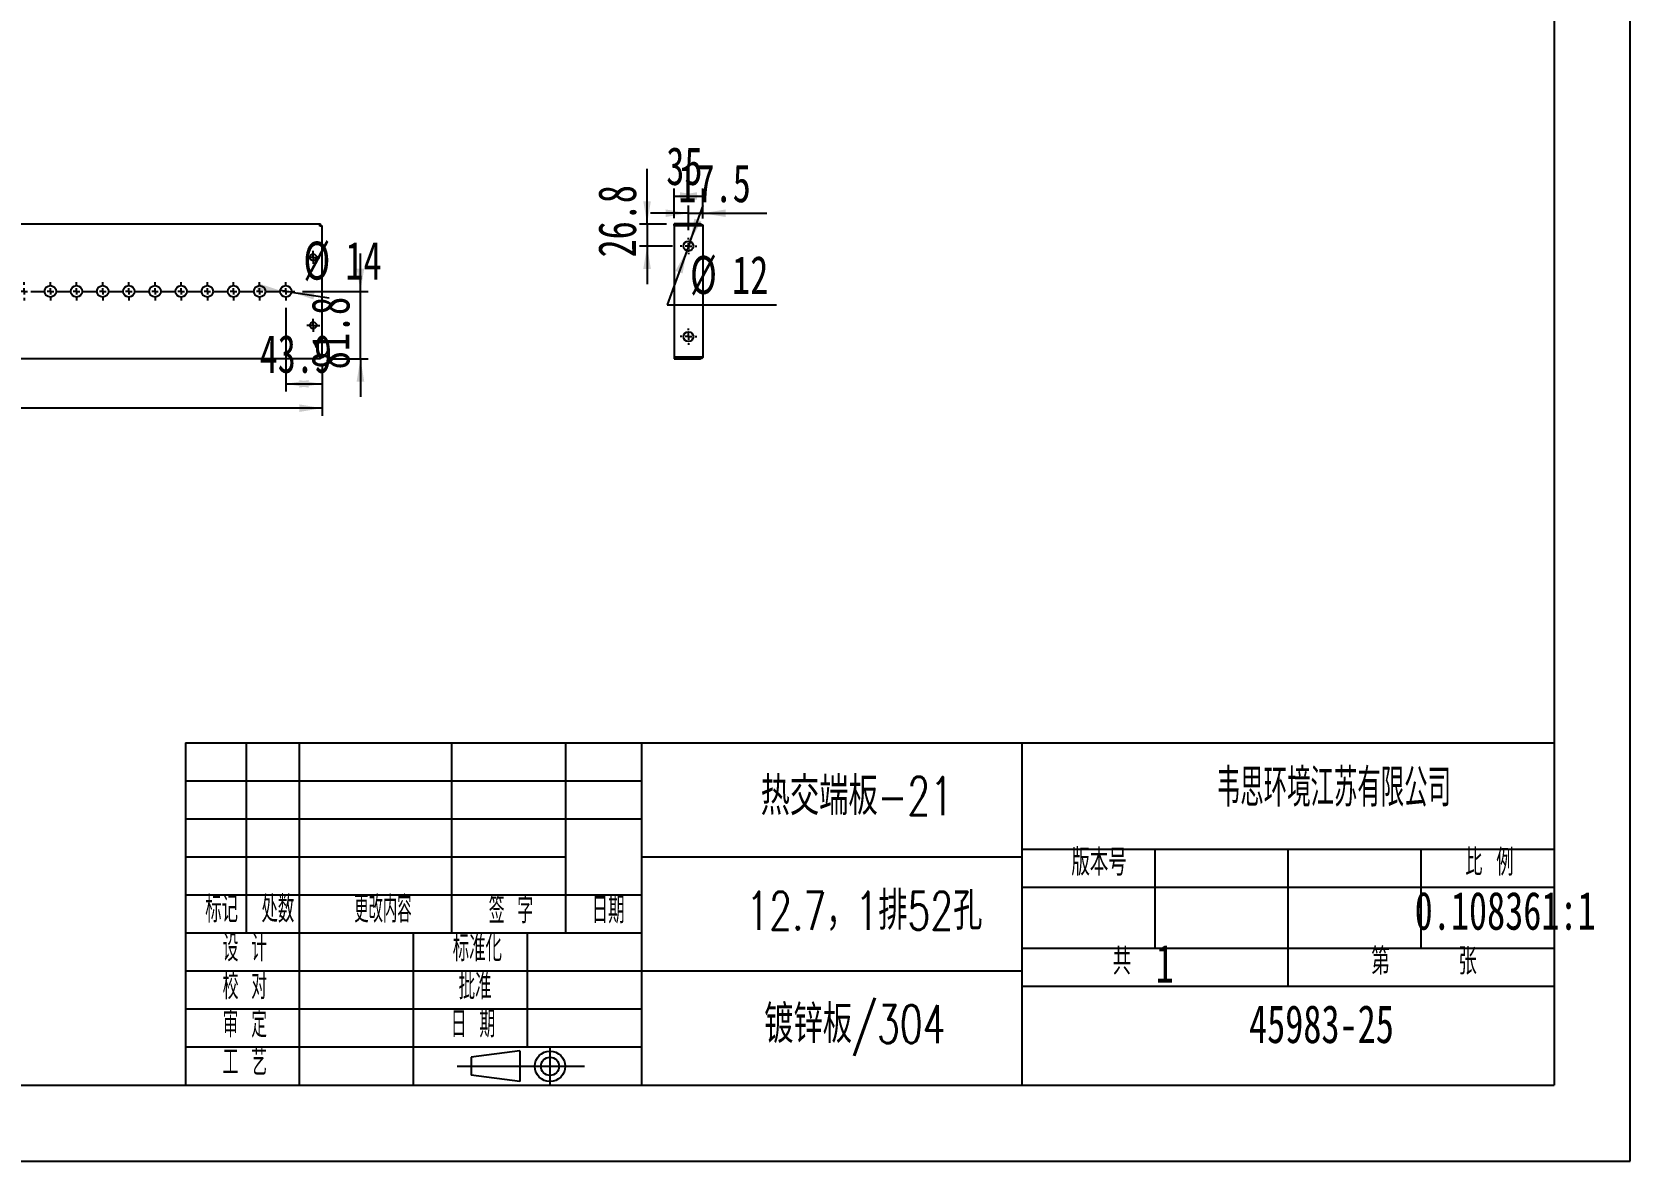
# Model space of a CAD drawing. Extents: x 0 to 3876, y 0 to 2741.
# Drawn here: x 1936 to 3876, y 0 to 1370 of the extents above; entities that cross this region are included whole.
import ezdxf

# ---------------------------------------------------------------- set-up
doc = ezdxf.new("R2010")
doc.units = 0
doc.header["$LTSCALE"] = 9.228432
doc.layers.get('0').update_dxf_attribs({"linetype": 'CONTINUOUS'})
for name, color, linetype in [('粗实线', 7, 'CONTINUOUS'), ('细实线', 7, 'CONTINUOUS'), ('轮廓线层', 7, 'CONTINUOUS')]:
    doc.layers.add(name, color=color, linetype=linetype)
doc.styles.add('SLDTEXTSTYLE0', font='TXT', dxfattribs={"width": 0.7, "bigfont": 'bigfont'})
doc.styles.add('SLDTEXTSTYLE1', font='TXT', dxfattribs={"width": 0.56, "bigfont": 'bigfont'})
doc.styles.add('SLDTEXTSTYLE2', font='TXT', dxfattribs={"width": 0.49, "bigfont": 'bigfont'})
doc.styles.add('SLDTEXTSTYLE3', font='TXT', dxfattribs={"width": 0.54, "bigfont": 'bigfont'})
doc.styles.add('SLDTEXTSTYLE4', font='TXT', dxfattribs={"width": 0.63, "bigfont": 'bigfont'})
doc.styles.add('SLDTEXTSTYLE5', font='TXT', dxfattribs={"width": 0.586667, "bigfont": 'bigfont'})
doc.styles.add('SLDTEXTSTYLE6', font='TXT', dxfattribs={"width": 0.7})
doc.dimstyles.new('SLDDIMSTYLE0', dxfattribs={"dimtxt": 46.142162, "dimasz": 27.685297, "dimexe": 0, "dimexo": 0.0625, "dimgap": 11.535541, "dimtad": 2, "dimdec": 1, "dimrnd": 1e-09, "dimzin": 12, "dimtxsty": 'SLDTEXTSTYLE6', "dimsah": 1, "dimcen": 0.09, "dimazin": 3, "dimtfac": 1, "dimtdec": 1, "dimtofl": 0, "dimtmove": 0, "dimatfit": 3, "dimtolj": 1, "dimtzin": 12})
doc.dimstyles.new('SLDDIMSTYLE1', dxfattribs={"dimtxt": 46.142162, "dimasz": 27.685297, "dimexe": 0, "dimexo": 0.0625, "dimgap": 11.535541, "dimtad": 2, "dimdec": 1, "dimrnd": 1e-09, "dimzin": 12, "dimtxsty": 'SLDTEXTSTYLE6', "dimsah": 1, "dimcen": 0.09, "dimazin": 3, "dimtfac": 1, "dimtdec": 1, "dimtmove": 0, "dimatfit": 3, "dimtolj": 1, "dimtzin": 12})
doc.dimstyles.new('SLDDIMSTYLE2', dxfattribs={"dimtxt": 46.142162, "dimasz": 27.685297, "dimexe": 0, "dimexo": 0.0625, "dimgap": 11.535541, "dimtad": 0, "dimtih": 1, "dimtoh": 1, "dimdec": 1, "dimrnd": 1e-09, "dimzin": 12, "dimtxsty": 'SLDTEXTSTYLE6', "dimsah": 1, "dimcen": 0, "dimazin": 3, "dimtfac": 1, "dimtdec": 1, "dimtmove": 0, "dimatfit": 3, "dimtolj": 1, "dimtzin": 12})

# ---------------------------------------------------------------- blocks, each defined once
blk = doc.blocks.new('块6')
at = {"color": 7, "linetype": 'CONTINUOUS'}
for p, q in [((1174.4, 1432.8), (1100.6, 1423.5)), ((1174.4, 1432.8), (1174.4, 1386.6)), ((1100.6, 1423.5), (1100.6, 1395.9)), ((1174.4, 1386.6), (1100.6, 1395.9))]:
    blk.add_line(p, q, dxfattribs=at)
at = {"layer": '轮廓线层', "color": 7}
for p, q in [((1220.2, 1436.7), (1220.2, 1382.2)), ((1079.6, 1409.4), (1272.7, 1409.4))]:
    blk.add_line(p, q, dxfattribs=at)
for radius in [23.1, 13.8]:
    blk.add_circle((1220.2, 1409.4), radius, dxfattribs=at)
blk = doc.blocks.new('_D')
at = {"layer": '细实线'}
for p, q in [((597.2, 966.6), (597.2, 904.6)), ((2288.2, 966.6), (2288.2, 904.6)), ((2288.2, 913.8), (597.2, 913.8))]:
    blk.add_line(p, q, dxfattribs=at)
for points in [[(597.2, 913.8), (624.9, 909.2), (624.9, 918.4)], [(2288.2, 913.8), (2260.5, 918.4), (2260.5, 909.2)]]:
    blk.add_solid(points, dxfattribs=at)
at = {"layer": '细实线', "insert": (1389, 973.3), "char_height": 46.14, "attachment_point": 1, "style": 'SLDTEXTSTYLE6'}
blk.add_mtext('1691', dxfattribs=at)
blk = doc.blocks.new('_D_2')
at = {"layer": '细实线'}
for p, q in [((2244.3, 1035.4), (2244.3, 934.1)), ((2288.2, 966.6), (2288.2, 934.1)), ((2244.3, 943.3), (2288.2, 943.3))]:
    blk.add_line(p, q, dxfattribs=at)
for points in [[(2244.3, 943.3), (2272, 938.7), (2272, 947.9)], [(2288.2, 943.3), (2260.5, 947.9), (2260.5, 938.7)]]:
    blk.add_solid(points, dxfattribs=at)
at = {"layer": '细实线', "insert": (2212.5, 1002.8), "char_height": 46.14, "attachment_point": 1, "style": 'SLDTEXTSTYLE6'}
blk.add_mtext('43.9', dxfattribs=at)
blk = doc.blocks.new('_D_3')
at = {"layer": '细实线'}
for p, q in [((2334.9, 1055.6), (2334.9, 1101.7)), ((2264.5, 1055.6), (2344.1, 1055.6)), ((2334.9, 973.8), (2334.9, 1055.6)), ((2295.4, 973.8), (2344.1, 973.8)), ((2334.9, 973.8), (2334.9, 927.7))]:
    blk.add_line(p, q, dxfattribs=at)
for points in [[(2334.9, 1055.6), (2339.5, 1083.3), (2330.2, 1083.3)], [(2334.9, 973.8), (2330.2, 946.1), (2339.5, 946.1)]]:
    blk.add_solid(points, dxfattribs=at)
at = {"layer": '细实线', "insert": (2275.4, 961), "char_height": 46.14, "attachment_point": 1, "rotation": 90, "style": 'SLDTEXTSTYLE6'}
blk.add_mtext('81.8', dxfattribs=at)
blk = doc.blocks.new('_D_4')
at = {"layer": '细实线'}
for p, q in [((2237.4, 1056.6), (2237.9, 1056.6)), ((2251.2, 1054.5), (2237.4, 1056.6)), ((2251.2, 1054.5), (2296.8, 1047.6))]:
    blk.add_line(p, q, dxfattribs=at)
for points in [[(2237.4, 1056.6), (2210.7, 1065.4), (2209.3, 1056.2)], [(2251.2, 1054.5), (2277.9, 1045.8), (2279.3, 1054.9)]]:
    blk.add_solid(points, dxfattribs=at)
at = {"layer": '细实线', "char_height": 46.14, "attachment_point": 1, "style": 'SLDTEXTSTYLE6'}
for s, insert in [('%%c', (2265.6, 1116)), ('14', (2316.6, 1116))]:
    blk.add_mtext(s, dxfattribs=dict(at, insert=insert))
blk = doc.blocks.new('SW_CENTERMARKSYMBOL_0')
at = {"layer": '细实线', "color": 0}
for p, q in [((-1595.5, 0), (-1598.5, 0)), ((-1587.5, 0), (-1591.5, 0)), ((-1587.5, 8), (-1587.5, 11)), ((-1587.5, 0), (-1587.5, 4)), ((-1587.5, 0), (-1587.5, -4)), ((-1587.5, 0), (-1583.5, 0)), ((-1579.5, 0), (-1563.75, 0)), ((-1555.75, 0), (-1559.75, 0)), ((-1555.75, 8), (-1555.75, 11)), ((-1555.75, 0), (-1555.75, 4)), ((-1555.75, 0), (-1555.75, -4)), ((-1555.75, 0), (-1551.75, 0)), ((-1547.75, 0), (-1532, 0)), ((-1524, 0), (-1528, 0)), ((-1524, 8), (-1524, 11)), ((-1524, 0), (-1524, 4)), ((-1524, 0), (-1524, -4)), ((-1524, 0), (-1520, 0)), ((-1516, 0), (-1500.25, 0)), ((-1492.25, 0), (-1496.25, 0)), ((-1492.25, 8), (-1492.25, 11)), ((-1492.25, 0), (-1492.25, 4)), ((-1492.25, 0), (-1492.25, -4)), ((-1492.25, 0), (-1488.25, 0)), ((-1484.25, 0), (-1468.5, 0)), ((-1460.5, 0), (-1464.5, 0)), ((-1460.5, 8), (-1460.5, 11)), ((-1460.5, 0), (-1460.5, 4)), ((-1460.5, 0), (-1460.5, -4)), ((-1460.5, 0), (-1456.5, 0)), ((-1452.5, 0), (-1436.75, 0)), ((-1428.75, 0), (-1432.75, 0)), ((-1428.75, 8), (-1428.75, 11)), ((-1428.75, 0), (-1428.75, 4)), ((-1428.75, 0), (-1428.75, -4)), ((-1428.75, 0), (-1424.75, 0)), ((-1420.75, 0), (-1405, 0)), ((-1397, 0), (-1401, 0)), ((-1397, 8), (-1397, 11)), ((-1397, 0), (-1397, 4)), ((-1397, 0), (-1397, -4)), ((-1397, 0), (-1393, 0)), ((-1389, 0), (-1373.25, 0)), ((-1365.25, 0), (-1369.25, 0)), ((-1365.25, 8), (-1365.25, 11)), ((-1365.25, 0), (-1365.25, 4)), ((-1365.25, 0), (-1365.25, -4)), ((-1365.25, 0), (-1361.25, 0)), ((-1357.25, 0), (-1341.5, 0)), ((-1333.5, 0), (-1337.5, 0)), ((-1333.5, 8), (-1333.5, 11)), ((-1333.5, 0), (-1333.5, 4)), ((-1333.5, 0), (-1333.5, -4)), ((-1333.5, 0), (-1329.5, 0)), ((-1325.5, 0), (-1309.75, 0)), ((-1301.75, 0), (-1305.75, 0)), ((-1301.75, 8), (-1301.75, 11)), ((-1301.75, 0), (-1301.75, 4)), ((-1301.75, 0), (-1301.75, -4)), ((-1301.75, 0), (-1297.75, 0)), ((-1293.75, 0), (-1278, 0)), ((-1270, 0), (-1274, 0)), ((-1270, 8), (-1270, 11)), ((-1270, 0), (-1270, 4)), ((-1270, 0), (-1270, -4)), ((-1270, 0), (-1266, 0)), ((-1262, 0), (-1246.25, 0)), ((-1238.25, 0), (-1242.25, 0)), ((-1238.25, 8), (-1238.25, 11)), ((-1238.25, 0), (-1238.25, 4)), ((-1238.25, 0), (-1238.25, -4)), ((-1238.25, 0), (-1234.25, 0)), ((-1230.25, 0), (-1214.5, 0)), ((-1206.5, 0), (-1210.5, 0)), ((-1206.5, 8), (-1206.5, 11)), ((-1206.5, 0), (-1206.5, 4)), ((-1206.5, 0), (-1206.5, -4)), ((-1206.5, 0), (-1202.5, 0)), ((-1198.5, 0), (-1182.75, 0)), ((-1174.75, 0), (-1178.75, 0)), ((-1174.75, 8), (-1174.75, 11)), ((-1174.75, 0), (-1174.75, 4)), ((-1174.75, 0), (-1174.75, -4)), ((-1174.75, 0), (-1170.75, 0)), ((-1166.75, 0), (-1151, 0)), ((-1143, 0), (-1147, 0)), ((-1143, 8), (-1143, 11)), ((-1143, 0), (-1143, 4)), ((-1143, 0), (-1143, -4)), ((-1143, 0), (-1139, 0)), ((-1135, 0), (-1119.25, 0)), ((-1111.25, 0), (-1115.25, 0)), ((-1111.25, 8), (-1111.25, 11)), ((-1111.25, 0), (-1111.25, 4)), ((-1111.25, 0), (-1111.25, -4)), ((-1111.25, 0), (-1107.25, 0)), ((-1103.25, 0), (-1087.5, 0)), ((-1079.5, 0), (-1083.5, 0)), ((-1079.5, 8), (-1079.5, 11)), ((-1079.5, 0), (-1079.5, 4)), ((-1079.5, 0), (-1079.5, -4)), ((-1079.5, 0), (-1075.5, 0)), ((-1071.5, 0), (-1055.75, 0)), ((-1047.75, 0), (-1051.75, 0)), ((-1047.75, 8), (-1047.75, 11)), ((-1047.75, 0), (-1047.75, 4)), ((-1047.75, 0), (-1047.75, -4)), ((-1047.75, 0), (-1043.75, 0)), ((-1039.75, 0), (-1024, 0)), ((-1016, 0), (-1020, 0)), ((-1016, 8), (-1016, 11)), ((-1016, 0), (-1016, 4)), ((-1016, 0), (-1016, -4)), ((-1016, 0), (-1012, 0)), ((-1008, 0), (-992.25, 0)), ((-984.25, 0), (-988.25, 0)), ((-984.25, 8), (-984.25, 11)), ((-984.25, 0), (-984.25, 4)), ((-984.25, 0), (-984.25, -4)), ((-984.25, 0), (-980.25, 0)), ((-976.25, 0), (-960.5, 0)), ((-952.5, 0), (-956.5, 0)), ((-952.5, 8), (-952.5, 11)), ((-952.5, 0), (-952.5, 4)), ((-952.5, 0), (-952.5, -4)), ((-952.5, 0), (-948.5, 0)), ((-944.5, 0), (-928.75, 0)), ((-920.75, 0), (-924.75, 0)), ((-920.75, 8), (-920.75, 11)), ((-920.75, 0), (-920.75, 4)), ((-920.75, 0), (-920.75, -4)), ((-920.75, 0), (-916.75, 0)), ((-912.75, 0), (-897, 0)), ((-889, 0), (-893, 0)), ((-889, 8), (-889, 11)), ((-889, 0), (-889, 4)), ((-889, 0), (-889, -4)), ((-889, 0), (-885, 0)), ((-881, 0), (-865.25, 0)), ((-857.25, 0), (-861.25, 0)), ((-857.25, 8), (-857.25, 11)), ((-857.25, 0), (-857.25, 4)), ((-857.25, 0), (-857.25, -4)), ((-857.25, 0), (-853.25, 0)), ((-849.25, 0), (-833.5, 0)), ((-825.5, 0), (-829.5, 0)), ((-825.5, 8), (-825.5, 11)), ((-825.5, 0), (-825.5, 4)), ((-825.5, 0), (-825.5, -4)), ((-825.5, 0), (-821.5, 0)), ((-817.5, 0), (-801.75, 0)), ((-793.75, 0), (-797.75, 0)), ((-793.75, 8), (-793.75, 11)), ((-793.75, 0), (-793.75, 4)), ((-793.75, 0), (-793.75, -4)), ((-793.75, 0), (-789.75, 0)), ((-785.75, 0), (-770, 0)), ((-762, 0), (-766, 0)), ((-762, 8), (-762, 11)), ((-762, 0), (-762, 4)), ((-762, 0), (-762, -4)), ((-762, 0), (-758, 0)), ((-754, 0), (-738.25, 0)), ((-730.25, 0), (-734.25, 0)), ((-730.25, 8), (-730.25, 11)), ((-730.25, 0), (-730.25, 4)), ((-730.25, 0), (-730.25, -4)), ((-730.25, 0), (-726.25, 0)), ((-722.25, 0), (-706.5, 0)), ((-698.5, 0), (-702.5, 0)), ((-698.5, 8), (-698.5, 11)), ((-698.5, 0), (-698.5, 4)), ((-698.5, 0), (-698.5, -4)), ((-698.5, 0), (-694.5, 0)), ((-690.5, 0), (-674.75, 0)), ((-666.75, 0), (-670.75, 0)), ((-666.75, 8), (-666.75, 11)), ((-666.75, 0), (-666.75, 4)), ((-666.75, 0), (-666.75, -4)), ((-666.75, 0), (-662.75, 0)), ((-658.75, 0), (-643, 0)), ((-635, 0), (-639, 0)), ((-635, 8), (-635, 11)), ((-635, 0), (-635, 4)), ((-635, 0), (-635, -4)), ((-635, 0), (-631, 0)), ((-627, 0), (-611.25, 0)), ((-603.25, 0), (-607.25, 0)), ((-603.25, 8), (-603.25, 11)), ((-603.25, 0), (-603.25, 4)), ((-603.25, 0), (-603.25, -4)), ((-603.25, 0), (-599.25, 0)), ((-595.25, 0), (-579.5, 0)), ((-571.5, 0), (-575.5, 0)), ((-571.5, 8), (-571.5, 11)), ((-571.5, 0), (-571.5, 4)), ((-571.5, 0), (-571.5, -4)), ((-571.5, 0), (-567.5, 0)), ((-563.5, 0), (-547.75, 0)), ((-539.75, 0), (-543.75, 0)), ((-539.75, 8), (-539.75, 11)), ((-539.75, 0), (-539.75, 4)), ((-539.75, 0), (-539.75, -4)), ((-539.75, 0), (-535.75, 0)), ((-531.75, 0), (-516, 0)), ((-508, 0), (-512, 0)), ((-508, 8), (-508, 11)), ((-508, 0), (-508, 4)), ((-508, 0), (-508, -4)), ((-508, 0), (-504, 0)), ((-500, 0), (-484.25, 0)), ((-476.25, 0), (-480.25, 0)), ((-476.25, 8), (-476.25, 11)), ((-476.25, 0), (-476.25, 4)), ((-476.25, 0), (-476.25, -4)), ((-476.25, 0), (-472.25, 0)), ((-468.25, 0), (-452.5, 0)), ((-444.5, 0), (-448.5, 0)), ((-444.5, 8), (-444.5, 11)), ((-444.5, 0), (-444.5, 4)), ((-444.5, 0), (-444.5, -4)), ((-444.5, 0), (-440.5, 0)), ((-436.5, 0), (-420.75, 0)), ((-412.75, 0), (-416.75, 0)), ((-412.75, 8), (-412.75, 11)), ((-412.75, 0), (-412.75, 4)), ((-412.75, 0), (-412.75, -4)), ((-412.75, 0), (-408.75, 0)), ((-404.75, 0), (-389, 0)), ((-381, 0), (-385, 0)), ((-381, 8), (-381, 11)), ((-381, 0), (-381, 4)), ((-381, 0), (-381, -4)), ((-381, 0), (-377, 0)), ((-373, 0), (-357.25, 0)), ((-349.25, 0), (-353.25, 0)), ((-349.25, 8), (-349.25, 11)), ((-349.25, 0), (-349.25, 4)), ((-349.25, 0), (-349.25, -4)), ((-349.25, 0), (-345.25, 0)), ((-341.25, 0), (-325.5, 0)), ((-317.5, 0), (-321.5, 0)), ((-317.5, 8), (-317.5, 11)), ((-317.5, 0), (-317.5, 4)), ((-317.5, 0), (-317.5, -4)), ((-317.5, 0), (-313.5, 0)), ((-309.5, 0), (-293.75, 0)), ((-285.75, 0), (-289.75, 0)), ((-285.75, 8), (-285.75, 11)), ((-285.75, 0), (-285.75, 4)), ((-285.75, 0), (-285.75, -4)), ((-285.75, 0), (-281.75, 0)), ((-277.75, 0), (-262, 0)), ((-254, 0), (-258, 0)), ((-254, 8), (-254, 11)), ((-254, 0), (-254, 4)), ((-254, 0), (-254, -4)), ((-254, 0), (-250, 0)), ((-246, 0), (-230.25, 0)), ((-222.25, 0), (-226.25, 0)), ((-222.25, 8), (-222.25, 11)), ((-222.25, 0), (-222.25, 4)), ((-222.25, 0), (-222.25, -4)), ((-222.25, 0), (-218.25, 0)), ((-214.25, 0), (-198.5, 0)), ((-190.5, 0), (-194.5, 0)), ((-190.5, 8), (-190.5, 11)), ((-190.5, 0), (-190.5, 4)), ((-190.5, 0), (-190.5, -4)), ((-190.5, 0), (-186.5, 0)), ((-182.5, 0), (-166.75, 0)), ((-158.75, 0), (-162.75, 0)), ((-158.75, 8), (-158.75, 11)), ((-158.75, 0), (-158.75, 4)), ((-158.75, 0), (-158.75, -4)), ((-158.75, 0), (-154.75, 0)), ((-150.75, 0), (-135, 0)), ((-127, 0), (-131, 0)), ((-127, 8), (-127, 11)), ((-127, 0), (-127, 4)), ((-127, 0), (-127, -4)), ((-127, 0), (-123, 0)), ((-119, 0), (-103.25, 0)), ((-95.25, 0), (-99.25, 0)), ((-95.25, 8), (-95.25, 11)), ((-95.25, 0), (-95.25, 4)), ((-95.25, 0), (-95.25, -4)), ((-95.25, 0), (-91.25, 0)), ((-87.25, 0), (-71.5, 0)), ((-63.5, 0), (-67.5, 0)), ((-63.5, 8), (-63.5, 11)), ((-63.5, 0), (-63.5, 4)), ((-63.5, 0), (-63.5, -4)), ((-63.5, 0), (-59.5, 0)), ((-55.5, 0), (-39.75, 0)), ((-31.75, 0), (-35.75, 0)), ((-31.75, 8), (-31.75, 11)), ((-31.75, 0), (-31.75, 4)), ((-31.75, 0), (-31.75, -4)), ((-31.75, 0), (-27.75, 0)), ((-23.75, 0), (-8, 0)), ((0, 0), (-4, 0)), ((0, 8), (0, 11)), ((0, 0), (0, 4)), ((0, 0), (0, -4)), ((0, 0), (4, 0)), ((8, 0), (23.75, 0)), ((31.75, 0), (27.75, 0)), ((31.75, 8), (31.75, 11)), ((31.75, 0), (31.75, 4)), ((31.75, 0), (31.75, -4)), ((31.75, 0), (35.75, 0)), ((39.75, 0), (42.75, 0)), ((-1587.5, -8), (-1587.5, -11)), ((-1555.75, -8), (-1555.75, -11)), ((-1524, -8), (-1524, -11)), ((-1492.25, -8), (-1492.25, -11)), ((-1460.5, -8), (-1460.5, -11)), ((-1428.75, -8), (-1428.75, -11)), ((-1397, -8), (-1397, -11)), ((-1365.25, -8), (-1365.25, -11)), ((-1333.5, -8), (-1333.5, -11)), ((-1301.75, -8), (-1301.75, -11)), ((-1270, -8), (-1270, -11)), ((-1238.25, -8), (-1238.25, -11)), ((-1206.5, -8), (-1206.5, -11)), ((-1174.75, -8), (-1174.75, -11)), ((-1143, -8), (-1143, -11)), ((-1111.25, -8), (-1111.25, -11)), ((-1079.5, -8), (-1079.5, -11)), ((-1047.75, -8), (-1047.75, -11)), ((-1016, -8), (-1016, -11)), ((-984.25, -8), (-984.25, -11)), ((-952.5, -8), (-952.5, -11)), ((-920.75, -8), (-920.75, -11)), ((-889, -8), (-889, -11)), ((-857.25, -8), (-857.25, -11)), ((-825.5, -8), (-825.5, -11)), ((-793.75, -8), (-793.75, -11)), ((-762, -8), (-762, -11)), ((-730.25, -8), (-730.25, -11)), ((-698.5, -8), (-698.5, -11)), ((-666.75, -8), (-666.75, -11)), ((-635, -8), (-635, -11)), ((-603.25, -8), (-603.25, -11)), ((-571.5, -8), (-571.5, -11)), ((-539.75, -8), (-539.75, -11)), ((-508, -8), (-508, -11)), ((-476.25, -8), (-476.25, -11)), ((-444.5, -8), (-444.5, -11)), ((-412.75, -8), (-412.75, -11)), ((-381, -8), (-381, -11)), ((-349.25, -8), (-349.25, -11)), ((-317.5, -8), (-317.5, -11)), ((-285.75, -8), (-285.75, -11)), ((-254, -8), (-254, -11)), ((-222.25, -8), (-222.25, -11)), ((-190.5, -8), (-190.5, -11)), ((-158.75, -8), (-158.75, -11)), ((-127, -8), (-127, -11)), ((-95.25, -8), (-95.25, -11)), ((-63.5, -8), (-63.5, -11)), ((-31.75, -8), (-31.75, -11)), ((0, -8), (0, -11)), ((31.75, -8), (31.75, -11))]:
    blk.add_line(p, q, dxfattribs=at)
blk = doc.blocks.new('SW_CENTERMARKSYMBOL_2')
at = {"layer": '细实线', "color": 0}
for p, q in [((-4, 0), (-8, 0)), ((0, 0), (-4, 0)), ((0, 4), (0, 8)), ((0, 0), (0, 4)), ((0, 0), (0, -4)), ((0, 0), (4, 0)), ((4, 0), (8, 0)), ((0, -4), (0, -8))]:
    blk.add_line(p, q, dxfattribs=at)
blk = doc.blocks.new('SW_CENTERMARKSYMBOL_3')
at = {"layer": '细实线', "color": 0}
for p, q in [((-4, 0), (-8, 0)), ((0, 0), (-4, 0)), ((0, 4), (0, 8)), ((0, 0), (0, 4)), ((0, 0), (0, -4)), ((0, 0), (4, 0)), ((4, 0), (8, 0)), ((0, -4), (0, -8))]:
    blk.add_line(p, q, dxfattribs=at)
blk = doc.blocks.new('_D_9')
at = {"layer": '细实线'}
for p, q in [((2715.5, 1144.6), (2715.5, 1180.6)), ((2715.5, 1171.3), (2750.5, 1171.3)), ((2750.5, 1143.9), (2750.5, 1180.6))]:
    blk.add_line(p, q, dxfattribs=at)
for points in [[(2715.5, 1171.3), (2743.2, 1166.7), (2743.2, 1175.9)], [(2750.5, 1171.3), (2722.8, 1175.9), (2722.8, 1166.7)]]:
    blk.add_solid(points, dxfattribs=at)
at = {"layer": '细实线', "insert": (2706.1, 1230.8), "char_height": 46.14, "attachment_point": 1, "style": 'SLDTEXTSTYLE6'}
blk.add_mtext('35', dxfattribs=at)
blk = doc.blocks.new('_D_10')
at = {"layer": '细实线'}
for p, q in [((2733, 1150.4), (2686.9, 1150.4)), ((2733, 1129.8), (2733, 1159.6)), ((2733, 1150.4), (2750.5, 1150.4)), ((2750.5, 1143.9), (2750.5, 1159.6)), ((2750.5, 1150.4), (2828.2, 1150.4))]:
    blk.add_line(p, q, dxfattribs=at)
for points in [[(2733, 1150.4), (2705.3, 1155), (2705.3, 1145.8)], [(2750.5, 1150.4), (2778.2, 1145.8), (2778.2, 1155)]]:
    blk.add_solid(points, dxfattribs=at)
at = {"layer": '细实线', "insert": (2720.8, 1209.9), "char_height": 46.14, "attachment_point": 1, "style": 'SLDTEXTSTYLE6'}
blk.add_mtext('17.5', dxfattribs=at)
blk = doc.blocks.new('_D_11')
at = {"layer": '细实线'}
for p, q in [((2682.8, 1137.3), (2682.8, 1204.1)), ((2706.3, 1137.3), (2673.6, 1137.3)), ((2682.8, 1137.3), (2682.8, 1110.5)), ((2713.8, 1110.5), (2673.6, 1110.5)), ((2682.8, 1110.5), (2682.8, 1064.4))]:
    blk.add_line(p, q, dxfattribs=at)
for points in [[(2682.8, 1137.3), (2687.4, 1165), (2678.2, 1165)], [(2682.8, 1110.5), (2678.2, 1082.8), (2687.4, 1082.8)]]:
    blk.add_solid(points, dxfattribs=at)
at = {"layer": '细实线', "insert": (2623.3, 1096.7), "char_height": 46.14, "attachment_point": 1, "rotation": 90, "style": 'SLDTEXTSTYLE6'}
blk.add_mtext('26.8', dxfattribs=at)
blk = doc.blocks.new('_D_12')
at = {"layer": '细实线'}
for p, q in [((2735, 1116.2), (2750.7, 1159.6)), ((2735, 1116.2), (2731, 1104.9)), ((2731, 1104.9), (2707.2, 1039.1)), ((2707.2, 1039.1), (2839.7, 1039.1))]:
    blk.add_line(p, q, dxfattribs=at)
for points in [[(2735, 1116.2), (2748.8, 1140.7), (2740.1, 1143.8)], [(2731, 1104.9), (2717.2, 1080.4), (2725.9, 1077.3)]]:
    blk.add_solid(points, dxfattribs=at)
at = {"layer": '细实线', "char_height": 46.14, "attachment_point": 1, "style": 'SLDTEXTSTYLE6'}
for s, insert in [('%%c', (2734.9, 1098.6)), ('12', (2786, 1098.6))]:
    blk.add_mtext(s, dxfattribs=dict(at, insert=insert))
blk = doc.blocks.new('SW_CENTERMARKSYMBOL_5')
at = {"layer": '细实线', "color": 0}
for p, q in [((-8, 0), (-10, 0)), ((0, 0), (-4, 0)), ((0, 8), (0, 10)), ((0, 0), (0, 4)), ((0, 0), (0, -4)), ((0, 0), (4, 0)), ((8, 0), (10, 0)), ((0, -8), (0, -10))]:
    blk.add_line(p, q, dxfattribs=at)
blk = doc.blocks.new('SW_CENTERMARKSYMBOL_6')
at = {"layer": '细实线', "color": 0}
for p, q in [((-8, 0), (-10, 0)), ((0, 0), (-4, 0)), ((0, 8), (0, 10)), ((0, 0), (0, 4)), ((0, 0), (0, -4)), ((0, 0), (4, 0)), ((8, 0), (10, 0)), ((0, -8), (0, -10))]:
    blk.add_line(p, q, dxfattribs=at)

msp = doc.modelspace()

# ---------------------------------------------------------------- linework, layer by layer
at = {"color": 7, "linetype": 'CONTINUOUS'}
for p, q in [((599.14, 1137.34), (2286.2, 1137.34)), ((2286.2, 1135.44), (2286.2, 1137.34)), ((2286.27, 1135.36), (2288.17, 1135.36)), ((2288.17, 1135.36), (2288.17, 975.81)), ((2715.49, 1135.44), (2715.49, 1137.34)), ((2747.83, 1137.34), (2715.49, 1137.34)), ((2747.83, 1135.44), (2715.49, 1135.44)), ((2715.49, 1135.36), (2715.49, 975.81)), ((2715.49, 1135.36), (2747.83, 1135.36)), ((2747.83, 1135.44), (2747.83, 1137.34)), ((2750.49, 1134.68), (2750.49, 976.5)), ((2286.2, 973.84), (599.14, 973.84)), ((2286.2, 975.74), (2286.2, 973.84)), ((2286.27, 975.81), (2288.17, 975.81)), ((2747.83, 975.81), (2715.49, 975.81)), ((2715.49, 975.74), (2747.83, 975.74)), ((2715.49, 975.74), (2715.49, 973.84)), ((2715.49, 973.84), (2747.83, 973.84)), ((2747.83, 975.74), (2747.83, 973.84))]:
    msp.add_line(p, q, dxfattribs=at)
for centre, radius in [((2732.99, 1110.54), 6), ((2277.67, 1096.84), 4), ((1958.52, 1055.59), 7), ((1990.27, 1055.59), 7), ((2022.02, 1055.59), 7), ((2053.77, 1055.59), 7), ((2085.52, 1055.59), 7), ((2117.27, 1055.59), 7), ((2149.02, 1055.59), 7), ((2180.77, 1055.59), 7), ((2212.52, 1055.59), 7), ((2244.27, 1055.59), 7), ((2277.67, 1014.34), 4), ((2732.99, 1000.64), 6)]:
    msp.add_circle(centre, radius, dxfattribs=at)
for points, knots in [([(2285.51, 1134.68), (2285.57, 1135.02), (2285.63, 1135.37), (2285.74, 1136.01), (2285.8, 1136.31), (2285.91, 1136.8), (2285.97, 1137), (2286.09, 1137.27), (2286.14, 1137.34), (2286.2, 1137.34)], [0, 0, 0, 0, 0.25, 0.25, 0.5, 0.5, 0.75, 0.75, 1, 1, 1, 1]), ([(2285.51, 1134.68), (2285.57, 1134.77), (2285.63, 1134.87), (2285.74, 1135.06), (2285.8, 1135.14), (2285.91, 1135.28), (2285.97, 1135.34), (2286.09, 1135.42), (2286.14, 1135.44), (2286.2, 1135.44)], [0, 0, 0, 0, 0.25, 0.25, 0.5, 0.5, 0.75, 0.75, 1, 1, 1, 1]), ([(2288.17, 1135.36), (2288.17, 1135.31), (2288.1, 1135.25), (2287.84, 1135.13), (2287.64, 1135.08), (2287.15, 1134.96), (2286.85, 1134.9), (2286.21, 1134.79), (2285.86, 1134.73), (2285.51, 1134.68)], [0, 0, 0, 0, 0.25, 0.25, 0.5, 0.5, 0.75, 0.75, 1, 1, 1, 1]), ([(2286.27, 1135.36), (2286.27, 1135.31), (2286.25, 1135.25), (2286.18, 1135.13), (2286.12, 1135.08), (2285.98, 1134.96), (2285.89, 1134.9), (2285.71, 1134.79), (2285.61, 1134.73), (2285.51, 1134.68)], [0, 0, 0, 0, 0.25, 0.25, 0.5, 0.5, 0.75, 0.75, 1, 1, 1, 1]), ([(2747.83, 1137.34), (2748.18, 1137.34), (2748.53, 1137.27), (2749.17, 1137), (2749.47, 1136.8), (2749.96, 1136.31), (2750.16, 1136.01), (2750.42, 1135.37), (2750.49, 1135.02), (2750.49, 1134.68)], [0, 0, 0, 0, 0.25, 0.25, 0.5, 0.5, 0.75, 0.75, 1, 1, 1, 1]), ([(2747.83, 1135.44), (2747.93, 1135.43), (2748.09, 1135.42), (2748.21, 1135.32), (2748.25, 1135.29)], [0, 0, 0, 0, 0.6645413, 1, 1, 1, 1]), ([(2750.49, 1134.68), (2750.49, 1134.73), (2750.42, 1134.79), (2750.16, 1134.9), (2749.96, 1134.96), (2749.47, 1135.08), (2749.17, 1135.13), (2748.53, 1135.25), (2748.18, 1135.31), (2747.83, 1135.36)], [0, 0, 0, 0, 0.25, 0.25, 0.5, 0.5, 0.75, 0.75, 1, 1, 1, 1]), ([(2288.17, 975.81), (2288.17, 975.86), (2288.1, 975.92), (2287.84, 976.04), (2287.64, 976.09), (2287.15, 976.21), (2286.85, 976.27), (2286.21, 976.38), (2285.86, 976.44), (2285.51, 976.5)], [0, 0, 0, 0, 0.25, 0.25, 0.5, 0.5, 0.75, 0.75, 1, 1, 1, 1]), ([(2285.51, 976.5), (2285.57, 976.15), (2285.63, 975.8), (2285.74, 975.16), (2285.8, 974.86), (2285.91, 974.37), (2285.97, 974.17), (2286.09, 973.9), (2286.14, 973.84), (2286.2, 973.84)], [0, 0, 0, 0, 0.25, 0.25, 0.5, 0.5, 0.75, 0.75, 1, 1, 1, 1]), ([(2286.27, 975.81), (2286.27, 975.92), (2286.19, 976.04), (2285.91, 976.27), (2285.71, 976.38), (2285.51, 976.5)], [0, 0, 0, 0, 0.5, 0.5, 1, 1, 1, 1]), ([(2285.51, 976.5), (2285.63, 976.3), (2285.74, 976.1), (2285.97, 975.82), (2286.09, 975.74), (2286.2, 975.74)], [0, 0, 0, 0, 0.5, 0.5, 1, 1, 1, 1]), ([(2747.83, 975.81), (2748.18, 975.86), (2748.53, 975.92), (2749.17, 976.04), (2749.47, 976.09), (2749.96, 976.21), (2750.16, 976.27), (2750.42, 976.38), (2750.49, 976.44), (2750.49, 976.5)], [0, 0, 0, 0, 0.25, 0.25, 0.5, 0.5, 0.75, 0.75, 1, 1, 1, 1]), ([(2750.49, 976.5), (2750.49, 976.15), (2750.42, 975.8), (2750.16, 975.16), (2749.96, 974.86), (2749.47, 974.37), (2749.17, 974.17), (2748.53, 973.9), (2748.18, 973.84), (2747.83, 973.84)], [0, 0, 0, 0, 0.25, 0.25, 0.5, 0.5, 0.75, 0.75, 1, 1, 1, 1]), ([(2748.25, 975.88), (2748.21, 975.85), (2748.09, 975.75), (2747.93, 975.74), (2747.83, 975.74)], [0, 0, 0, 0, 0.3354587, 1, 1, 1, 1])]:
    msp.add_open_spline(points, degree=3, knots=knots, dxfattribs=at)
at = {"layer": '粗实线'}
for p, q in [((3783.66, 2648.56), (3783.66, 92.28)), ((2676.25, 369.14), (3137.67, 369.14)), ((2676.25, 230.71), (3137.67, 230.71)), ((92.28, 92.28), (3783.66, 92.28))]:
    msp.add_line(p, q, dxfattribs=at)
at = {"layer": '粗实线', "color": 7}
for p, q in [((2122.54, 507.56), (3783.66, 507.56)), ((2122.54, 507.56), (2122.54, 92.28)), ((2196.37, 276.85), (2196.37, 507.56)), ((2260.97, 92.28), (2260.97, 507.56)), ((2445.53, 507.56), (2445.53, 276.85)), ((2583.96, 507.56), (2583.96, 276.85)), ((2676.25, 92.28), (2676.25, 507.56)), ((3137.67, 507.56), (3137.67, 92.28)), ((3783.66, 507.56), (3783.66, 92.28)), ((3137.67, 378.37), (3783.66, 378.37)), ((3299.16, 378.37), (3299.16, 258.4)), ((3460.66, 378.37), (3460.66, 258.4)), ((3622.16, 378.37), (3622.16, 258.4)), ((3137.67, 332.22), (3783.66, 332.22)), ((2122.54, 276.85), (2676.25, 276.85)), ((2399.39, 92.28), (2399.39, 276.85)), ((2537.82, 138.43), (2537.82, 276.85)), ((3137.67, 258.4), (3783.66, 258.4)), ((3460.66, 258.4), (3460.66, 212.25)), ((3137.67, 212.25), (3783.66, 212.25)), ((2122.54, 92.28), (2676.25, 92.28)), ((2676.25, 92.28), (3783.66, 92.28))]:
    msp.add_line(p, q, dxfattribs=at)
at = {"layer": '细实线'}
for p, q in [((3875.94, 0), (3875.94, 2740.84)), ((2122.54, 369.14), (2583.96, 369.14)), ((2122.54, 230.71), (2537.82, 230.71)), ((2537.82, 230.71), (2676.25, 230.71)), ((0, 0), (3875.94, 0))]:
    msp.add_line(p, q, dxfattribs=at)
at = {"layer": '细实线', "color": 7}
for p, q in [((2122.54, 461.42), (2676.25, 461.42)), ((2122.54, 415.28), (2676.25, 415.28)), ((2122.54, 369.14), (2583.96, 369.14)), ((2122.54, 323), (2676.25, 323)), ((2122.54, 230.71), (2537.82, 230.71)), ((2122.54, 184.57), (2676.25, 184.57)), ((2122.54, 138.43), (2676.25, 138.43))]:
    msp.add_line(p, q, dxfattribs=at)

# ---------------------------------------------------------------- block references
at = {"layer": '细实线'}
for name, p in [('SW_CENTERMARKSYMBOL_6', (2732.99, 1110.54)), ('SW_CENTERMARKSYMBOL_3', (2277.67, 1096.84)), ('SW_CENTERMARKSYMBOL_0', (2212.52, 1055.59)), ('SW_CENTERMARKSYMBOL_2', (2277.67, 1014.34)), ('SW_CENTERMARKSYMBOL_5', (2732.99, 1000.64))]:
    msp.add_blockref(name, p, dxfattribs=at)
at = {"layer": '细实线', "xscale": 0.7999999999999999, "yscale": 0.7999999999999999, "zscale": 0.7999999999999999}
msp.add_blockref('块6', (1588.78, -1012.56), dxfattribs=at)

# ---------------------------------------------------------------- texts
at = {"layer": '细实线', "color": 7}
for s, insert, char_height, attachment_point, style in [('热交端板-21', (2937.4, 466.14), 46.142, 2, 'SLDTEXTSTYLE0'), ('韦思环境江苏有限公司', (3516.53, 476.26), 46.142, 2, 'SLDTEXTSTYLE1'), ('12.7，1排52孔', (2946.6, 326.9), 46.142, 2, 'SLDTEXTSTYLE0'), ('0.108361:1', (3724.38, 326.9), 46.142, 2, 'SLDTEXTSTYLE6'), ('1', (3300.19, 262.81), 46.14, 1, 'SLDTEXTSTYLE6'), ('1', (3300.19, 262.81), 46.14, 1, 'SLDTEXTSTYLE6'), ('镀锌板/304', (2934.97, 189.34), 46.142, 2, 'SLDTEXTSTYLE0'), ('45983-25', (3501.37, 189.34), 46.142, 2, 'SLDTEXTSTYLE6')]:
    msp.add_mtext(s, dxfattribs=dict(at, insert=insert, char_height=char_height, attachment_point=attachment_point, style=style))
at = {"layer": '细实线', "char_height": 32.3, "attachment_point": 2}
for s, insert, style in [('版本号', (3231.44, 378.77), 'SLDTEXTSTYLE4'), ('比 例', (3705.25, 378.77), 'SLDTEXTSTYLE5'), ('标记', (2166.35, 321.77), 'SLDTEXTSTYLE1'), ('处数', (2234.64, 321.77), 'SLDTEXTSTYLE1'), ('更改内容', (2362.14, 321.77), 'SLDTEXTSTYLE2'), ('签 字', (2517.55, 320.77), 'SLDTEXTSTYLE3'), ('日期', (2635.58, 320.77), 'SLDTEXTSTYLE1'), ('设 计', (2194.56, 274.63), 'SLDTEXTSTYLE3'), ('标准化', (2476.82, 274.63), 'SLDTEXTSTYLE1'), ('共', (3259.12, 258.55), 'SLDTEXTSTYLE4'), ('第', (3573.13, 258.55), 'SLDTEXTSTYLE4'), ('张', (3678.8, 258.55), 'SLDTEXTSTYLE4'), ('张', (3678.8, 258.55), 'SLDTEXTSTYLE4'), ('校 对', (2194.56, 228.71), 'SLDTEXTSTYLE3'), ('批准', (2474.08, 228.71), 'SLDTEXTSTYLE1'), ('审 定', (2194.56, 182.34), 'SLDTEXTSTYLE3'), ('日 期', (2471.41, 182.34), 'SLDTEXTSTYLE3'), ('工 艺', (2194.56, 136.2), 'SLDTEXTSTYLE3')]:
    msp.add_mtext(s, dxfattribs=dict(at, insert=insert, style=style))

# ---------------------------------------------------------------- dimensions: what is measured, and where the dimension line sits
at = {"layer": '细实线'}
for base, p1, p2, dimstyle, picture, middle in [((2750.49, 1171.33), (2715.49, 1135.36), (2750.49, 1134.68), 'SLDDIMSTYLE0', '_D_9', (2732.99, 1171.33)), ((2750.49, 1150.41), (2732.99, 1120.54), (2750.49, 1134.68), 'SLDDIMSTYLE1', '_D_10', (2774.5, 1150.41)), ((2288.17, 943.28), (2244.27, 1044.59), (2288.17, 975.81), 'SLDDIMSTYLE0', '_D_2', (2266.22, 943.28)), ((597.17, 913.83), (2288.17, 975.81), (597.17, 975.81), 'SLDDIMSTYLE0', '_D', (1442.67, 913.83))]:
    dim = msp.add_linear_dim(base=base, p1=p1, p2=p2, dimstyle=dimstyle, dxfattribs=at)
    dim.commit()
    dim.dimension.update_dxf_attribs({"geometry": picture, "text_midpoint": middle, "dimtype": 160})
for base, p1, p2, picture, middle in [((2682.8, 1110.54), (2715.49, 1137.34), (2722.99, 1110.54), '_D_11', (2682.8, 1150.41)), ((2334.85930441, 1055.58506437), (2286.20108838, 973.83506437), (2255.27179906, 1055.58506437), '_D_3', (2334.85930441, 1014.71006437))]:
    dim = msp.add_linear_dim(base=base, p1=p1, p2=p2, angle=90, dimstyle='SLDDIMSTYLE1', dxfattribs=at)
    dim.commit()
    dim.dimension.update_dxf_attribs({"geometry": picture, "text_midpoint": middle, "dimtype": 160})
for p1, p2, picture, middle in [((2730.96, 1104.89), (2735.03, 1116.18), '_D_12', (2787.3, 1070.55)), ((2237.35, 1056.64), (2251.19, 1054.53), '_D_4', (2317.96, 1088.02))]:
    dim = msp.add_diameter_dim_2p(p1=p1, p2=p2, dimstyle='SLDDIMSTYLE2', dxfattribs=at)
    dim.commit()
    dim.dimension.update_dxf_attribs({"geometry": picture, "text_midpoint": middle, "dimtype": 163})

doc.saveas('drawing.dxf')
